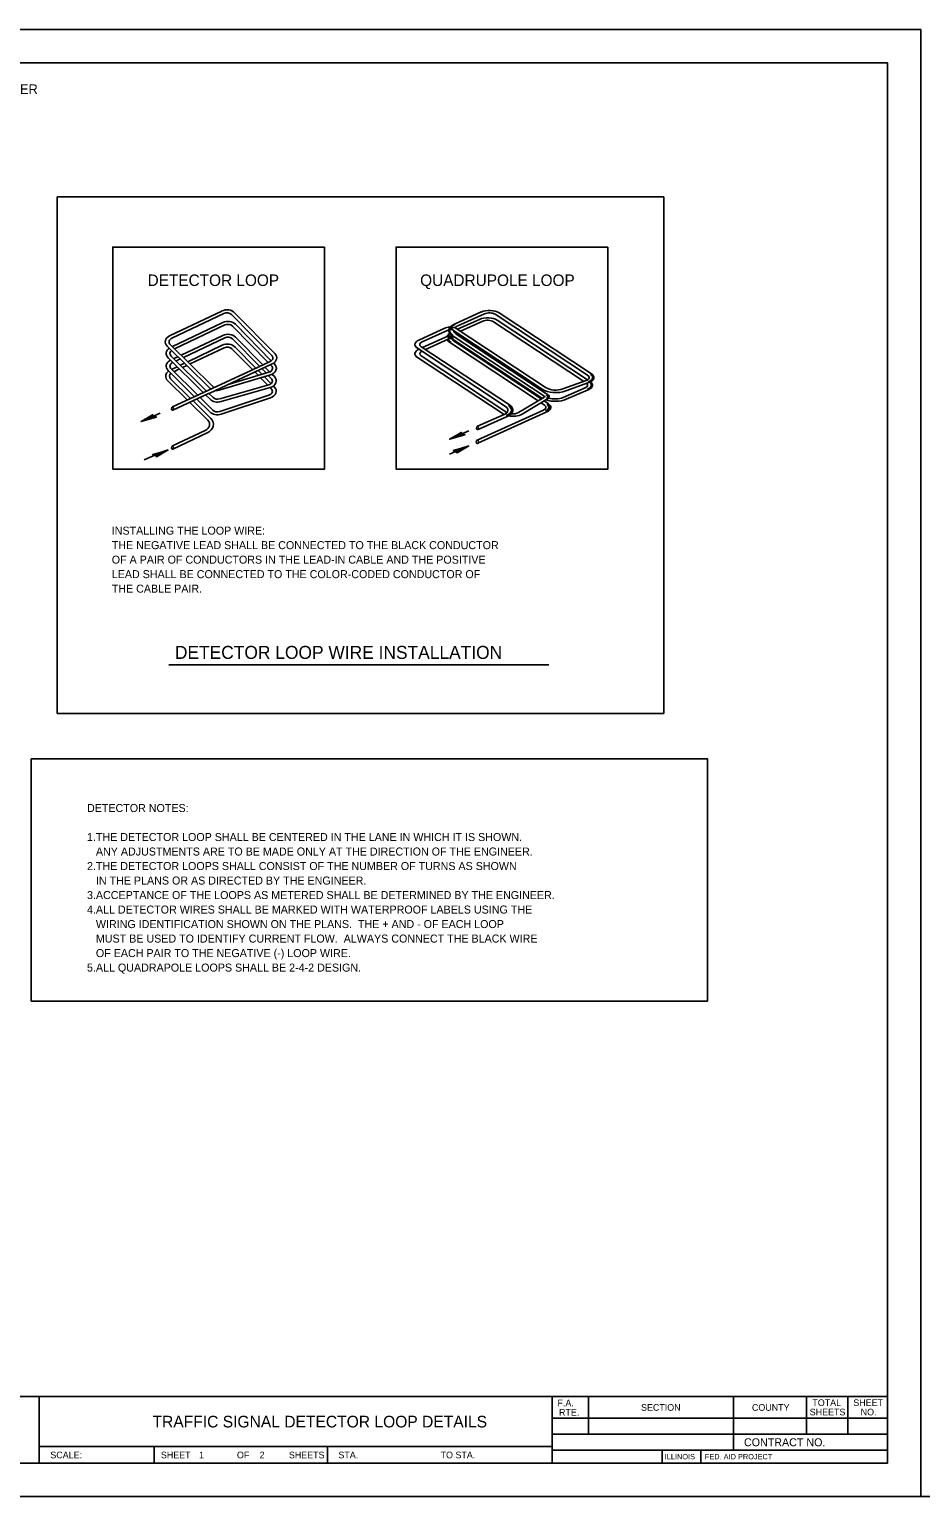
# Model space of a CAD drawing. Extents: x 1709823 to 1716999, y 1398858 to 1402388.
# Drawn here: x 1716051.2 to 1716318.6, y 1401552.1 to 1401992.1 of the extents above; entities that cross this region are included whole.
import ezdxf

# ---------------------------------------------------------------- set-up
doc = ezdxf.new("R2010")
doc.units = 0
for name, color, linetype in [('Design_EX_Roadway Dimensions', 7, 'Continuous'), ('Design_EX_Roadway Notes', 7, 'Continuous'), ('Level 48', 7, 'Continuous'), ('Sheets_50 Reference Boundary', 7, 'Continuous'), ('Sheets_General Details', 7, 'Continuous'), ('Sheets_Printer Plotting Border', 7, 'Continuous'), ('Signals_EX_Detector Loop', 7, 'Continuous')]:
    doc.layers.add(name, color=color, linetype=linetype)

msp = doc.modelspace()

# ---------------------------------------------------------------- linework, layer by layer
at = {"layer": 'Design_EX_Roadway Dimensions'}
for p, q in [((1716090.43, 1401877.03), (1716084.71, 1401874.52)), ((1716183.02, 1401871.71), (1716177.29, 1401869.2)), ((1716183.02, 1401867.2), (1716177.29, 1401864.69)), ((1716091.39, 1401865.52), (1716085.66, 1401863.01))]:
    msp.add_line(p, q, dxfattribs=at)
for points in [[(1716088.63, 1401876.18), (1716088.16, 1401876.56), (1716086.66, 1401875.65), (1716084.71, 1401874.52), (1716087.14, 1401875.27), (1716089.33, 1401875.88), (1716088.63, 1401876.18), (1716088.23, 1401876.39), (1716086.13, 1401875.14), (1716088.9, 1401875.91), (1716088.24, 1401876.11), (1716087.22, 1401875.6), (1716088.33, 1401875.93)], [(1716181.22, 1401870.86), (1716180.74, 1401871.24), (1716179.25, 1401870.33), (1716177.29, 1401869.2), (1716179.73, 1401869.95), (1716181.91, 1401870.56), (1716181.22, 1401870.86), (1716180.82, 1401871.07), (1716178.72, 1401869.82), (1716181.48, 1401870.59), (1716180.82, 1401870.79), (1716179.81, 1401870.28), (1716180.91, 1401870.61)], [(1716179.09, 1401865.54), (1716179.57, 1401865.16), (1716181.06, 1401866.06), (1716183.02, 1401867.2), (1716180.58, 1401866.44), (1716178.4, 1401865.84), (1716179.09, 1401865.54), (1716179.5, 1401865.32), (1716181.6, 1401866.57), (1716178.83, 1401865.81), (1716179.49, 1401865.6), (1716180.5, 1401866.11), (1716179.4, 1401865.78)], [(1716088.93, 1401864.34), (1716089.4, 1401863.96), (1716090.89, 1401864.87), (1716092.85, 1401866), (1716090.41, 1401865.24), (1716088.23, 1401864.64), (1716088.93, 1401864.34), (1716089.33, 1401864.13), (1716091.43, 1401865.38), (1716088.66, 1401864.61), (1716089.32, 1401864.4), (1716090.34, 1401864.92), (1716089.23, 1401864.59)]]:
    msp.add_lwpolyline(points, dxfattribs=at)
at = {"layer": 'Design_EX_Roadway Notes'}
for p, q in [((1716059.51, 1401941.88), (1716241.53, 1401941.88)), ((1716059.51, 1401786.96), (1716059.51, 1401941.88)), ((1716241.53, 1401786.96), (1716241.53, 1401941.88)), ((1716094.17, 1401892.19), (1716094.28, 1401892.25)), ((1716104.99, 1401882.91), (1716105.11, 1401882.96)), ((1716059.51, 1401786.96), (1716241.53, 1401786.96))]:
    msp.add_line(p, q, dxfattribs=at)
at = {"layer": 'Level 48'}
msp.add_lwpolyline([(1715638.63, 1401992.13), (1716318.63, 1401992.13), (1716318.63, 1401552.13), (1715638.63, 1401552.13)], close=True, dxfattribs=at)
at = {"layer": 'Sheets_50 Reference Boundary'}
msp.add_lwpolyline([(1715678.63, 1401982.13), (1716308.63, 1401982.13), (1716308.63, 1401582.13), (1715678.63, 1401582.13)], close=True, dxfattribs=at)
at = {"layer": 'Sheets_General Details'}
for p, q in [((1716318.63, 1401992.13), (1715638.63, 1401992.13)), ((1716318.63, 1401552.13), (1716318.63, 1401992.13)), ((1716318.63, 1401992.13), (1716318.63, 1401552.13)), ((1716093.08, 1401801.55), (1716207.1, 1401801.55)), ((1715678.63, 1401582.13), (1716308.63, 1401582.13)), ((1716054.11, 1401582.13), (1716054.11, 1401562.13)), ((1716208.11, 1401582.13), (1716208.11, 1401562.13)), ((1716218.92, 1401582.13), (1716218.92, 1401570.83)), ((1716262.52, 1401582.13), (1716262.52, 1401566.03)), ((1716284.36, 1401582.13), (1716284.36, 1401570.83)), ((1716296.77, 1401582.13), (1716296.77, 1401570.83)), ((1716208.11, 1401575.63), (1716308.63, 1401575.63)), ((1716208.11, 1401570.83), (1716308.63, 1401570.83)), ((1716054.11, 1401567.13), (1716208.11, 1401567.13)), ((1716088.63, 1401567.13), (1716088.63, 1401562.13)), ((1716140.63, 1401567.13), (1716140.63, 1401562.13)), ((1716208.11, 1401566.03), (1716308.63, 1401566.03)), ((1716241.06, 1401566.03), (1716241.06, 1401562.13)), ((1716252.66, 1401566.03), (1716252.66, 1401562.13)), ((1716318.63, 1401552.13), (1715638.63, 1401552.13)), ((1716998.63, 1401552.13), (1716318.63, 1401552.13))]:
    msp.add_line(p, q, dxfattribs=at)
for points in [[(1715678.63, 1401982.13), (1716308.63, 1401982.13), (1716308.63, 1401562.13), (1715678.63, 1401562.13)], [(1716139.77, 1401926.85), (1716139.77, 1401860.28), (1716076.22, 1401860.28), (1716076.22, 1401926.85)], [(1716224.81, 1401926.85), (1716224.81, 1401860.28), (1716161.26, 1401860.28), (1716161.26, 1401926.85)], [(1716051.77, 1401773.39), (1716051.77, 1401700.74), (1716254.63, 1401700.74), (1716254.63, 1401773.39)]]:
    msp.add_lwpolyline(points, close=True, dxfattribs=at)
at = {"layer": 'Sheets_Printer Plotting Border'}
msp.add_lwpolyline([(1715638.63, 1401552.13), (1716318.63, 1401552.13), (1716318.63, 1401992.13), (1715638.63, 1401992.13)], close=True, dxfattribs=at)
at = {"layer": 'Signals_EX_Detector Loop'}
for p, q in [((1716093.3, 1401900.22), (1716108.96, 1401907.67)), ((1716093.91, 1401899.5), (1716109.57, 1401906.95)), ((1716111.87, 1401906.63), (1716123.93, 1401894.37)), ((1716112.79, 1401907.14), (1716124.85, 1401894.88)), ((1716178.74, 1401903.75), (1716186.77, 1401907.38)), ((1716179.72, 1401903.21), (1716187.75, 1401906.83)), ((1716190.96, 1401906.68), (1716218.71, 1401888.38)), ((1716192.12, 1401907.13), (1716219.86, 1401888.82)), ((1716192.12, 1401907.13), (1716219.86, 1401888.82)), ((1716094, 1401896.97), (1716109.21, 1401904.22)), ((1716094.78, 1401896.33), (1716109.83, 1401903.49)), ((1716112.12, 1401903.17), (1716122.86, 1401892.27)), ((1716113.05, 1401903.68), (1716123.78, 1401892.77)), ((1716176.11, 1401902.59), (1716168.07, 1401898.96)), ((1716177.08, 1401902.04), (1716169.05, 1401898.42)), ((1716205.08, 1401884.22), (1716178.15, 1401901.99)), ((1716206.24, 1401884.66), (1716179.31, 1401902.43)), ((1716179.69, 1401902.18), (1716186.25, 1401905.15)), ((1716180.55, 1401901.59), (1716187.23, 1401904.61)), ((1716190.43, 1401904.46), (1716217.51, 1401886.59)), ((1716191.6, 1401904.9), (1716218.68, 1401887.03)), ((1716106.05, 1401885.2), (1716093.47, 1401897.64)), ((1716096.74, 1401894.43), (1716109.21, 1401900.37)), ((1716097.42, 1401893.74), (1716109.83, 1401899.65)), ((1716098.75, 1401892.47), (1716109.09, 1401897.39)), ((1716112.12, 1401899.33), (1716120.24, 1401891.08)), ((1716113.05, 1401899.83), (1716121.24, 1401891.51)), ((1716176.11, 1401899.84), (1716169.15, 1401896.69)), ((1716177.08, 1401899.3), (1716170.04, 1401896.11)), ((1716203.82, 1401880.72), (1716177.56, 1401898.09)), ((1716205.55, 1401882.23), (1716178.1, 1401900.31)), ((1716204.9, 1401881.59), (1716178.15, 1401899.24)), ((1716204.74, 1401881.32), (1716178.73, 1401898.53)), ((1716179.19, 1401900.98), (1716179.5, 1401901.12)), ((1716206.71, 1401882.67), (1716179.26, 1401900.75)), ((1716105.14, 1401884.69), (1716092.56, 1401897.12)), ((1716103.39, 1401883.21), (1716092.81, 1401893.66)), ((1716104.37, 1401883.66), (1716093.72, 1401894.17)), ((1716094.55, 1401893.39), (1716095.76, 1401893.97)), ((1716095.15, 1401892.66), (1716096.44, 1401893.28)), ((1716099.43, 1401891.78), (1716109.7, 1401896.67)), ((1716112, 1401896.35), (1716118.16, 1401890.08)), ((1716112.92, 1401896.86), (1716119.12, 1401890.55)), ((1716167.62, 1401896.5), (1716194.09, 1401879.07)), ((1716167.62, 1401893.75), (1716193.34, 1401876.8)), ((1716168.77, 1401896.94), (1716195.25, 1401879.5)), ((1716168.77, 1401894.19), (1716194.51, 1401877.25)), ((1716100.76, 1401881.96), (1716092.81, 1401889.81)), ((1716101.73, 1401882.43), (1716093.72, 1401890.33)), ((1716093.86, 1401890.15), (1716095.52, 1401890.93)), ((1716118.2, 1401890.07), (1716094.13, 1401878.9)), ((1716094.54, 1401889.45), (1716096.27, 1401890.28)), ((1716096.5, 1401891.4), (1716097.79, 1401892.01)), ((1716097.18, 1401890.71), (1716098.45, 1401891.32)), ((1716124.06, 1401891.79), (1716105.11, 1401882.96)), ((1716123.52, 1401888.52), (1716108.48, 1401884)), ((1716123.09, 1401889.32), (1716110.85, 1401885.63)), ((1716123.46, 1401892.52), (1716118.2, 1401890.07)), ((1716118.84, 1401889.39), (1716119.84, 1401888.38)), ((1716119.83, 1401889.83), (1716120.96, 1401888.68)), ((1716120.91, 1401890.4), (1716122.21, 1401889.08)), ((1716121.9, 1401890.83), (1716123.27, 1401889.44)), ((1716123.54, 1401891.57), (1716123.83, 1401891.28)), ((1716123.97, 1401888.73), (1716124.71, 1401887.98)), ((1716124.47, 1401892.07), (1716124.75, 1401891.79)), ((1716098.61, 1401880.98), (1716092.68, 1401886.84)), ((1716099.59, 1401881.42), (1716093.59, 1401887.35)), ((1716123.02, 1401885.51), (1716108.31, 1401881.3)), ((1716123.43, 1401884.71), (1716108.71, 1401880.5)), ((1716120.54, 1401887.66), (1716122.71, 1401885.46)), ((1716121.65, 1401887.98), (1716123.7, 1401885.89)), ((1716122.9, 1401888.37), (1716123.79, 1401887.47)), ((1716123.42, 1401884.74), (1716123.77, 1401884.38)), ((1716124.37, 1401885.21), (1716124.7, 1401884.89)), ((1716218.25, 1401886.83), (1716211.29, 1401884.29)), ((1716217.96, 1401884.59), (1716211.34, 1401881.75)), ((1716219.11, 1401886.24), (1716212.15, 1401883.7)), ((1716218.91, 1401884.04), (1716212.29, 1401881.2)), ((1716219.11, 1401886.24), (1716219.09, 1401886.24)), ((1716104.99, 1401882.91), (1716094.27, 1401877.91)), ((1716104.71, 1401874.96), (1716099.33, 1401880.27)), ((1716105.62, 1401875.48), (1716100.31, 1401880.72)), ((1716105.35, 1401877.43), (1716101.45, 1401881.28)), ((1716106.26, 1401877.95), (1716102.42, 1401881.74)), ((1716105.42, 1401881.2), (1716104.09, 1401882.52)), ((1716106.33, 1401881.72), (1716105.07, 1401882.96)), ((1716123.09, 1401882.44), (1716108.32, 1401877.55)), ((1716123.55, 1401881.65), (1716108.78, 1401876.76)), ((1716197.93, 1401877.21), (1716205.53, 1401881.78)), ((1716199.05, 1401876.74), (1716206.65, 1401881.31)), ((1716205.78, 1401879.43), (1716204.72, 1401880.13)), ((1716206.94, 1401879.87), (1716205.63, 1401880.73)), ((1716185.54, 1401868.96), (1716205.51, 1401877.96)), ((1716193.62, 1401876.61), (1716185.63, 1401873.11)), ((1716185.77, 1401868), (1716206.49, 1401877.43)), ((1716194.59, 1401876.07), (1716185.84, 1401872.13)), ((1716094.12, 1401867.2), (1716103.96, 1401871.85)), ((1716094.28, 1401866.2), (1716104.57, 1401871.13))]:
    msp.add_line(p, q, dxfattribs=at)
for centre, major_axis, ratio, start_param, end_param in [((1716110.49, 1401905.87), (-2.86, 0), 0.75, 3.777394, 5.277878), ((1716110.49, 1401905.87), (-1.71, 0), 0.75, 3.777394, 5.277878), ((1716189.22, 1401906.02), (-3.64, 0), 0.5, 3.789967, 5.447306), ((1716189.22, 1401906.02), (-2.19, 0), 0.5, 3.789967, 5.447306), ((1716110.75, 1401902.41), (-2.86, 0), 0.75, 3.777394, 5.277907), ((1716110.75, 1401902.41), (-1.71, 0), 0.75, 3.777394, 5.277907), ((1716177.57, 1401901.77), (-2.19, 0), 0.5, 3.789992, 5.447295), ((1716177.57, 1401901.77), (-1.03, 0), 0.572995, 3.789992, 5.447295), ((1716182.16, 1401901.85), (5.1, 0), 0.5, 3.061165, 3.79091), ((1716177.57, 1401901.77), (-0.729, 0), 0.5, 3.789992, 5.447295), ((1716182.16, 1401901.85), (4.87, 0), 0.487932, 3.061165, 3.79091), ((1716182.16, 1401901.85), (5.1, 0), 0.499958, 2.305742, 2.724872), ((1716182.16, 1401901.85), (4.99, 0), 0.494664, 2.305742, 2.724872), ((1716182.16, 1401901.85), (4.94, 0), 0.4919, 2.305742, 2.724872), ((1716182.16, 1401901.85), (3.64, 0), 0.5, 3.190872, 3.79091), ((1716182.16, 1401901.85), (3.64, 0), 0.5, 2.305742, 2.686663), ((1716188.69, 1401903.8), (-3.64, 0), 0.5, 3.789974, 5.447344), ((1716188.69, 1401903.8), (-2.19, 0), 0.5, 3.789974, 5.447344), ((1716094.83, 1401898.41), (2.86, 0), 0.75, 2.136307, 3.790886), ((1716094.83, 1401898.41), (1.71, 0), 0.75, 2.136307, 3.790886), ((1716110.62, 1401895.58), (-2.86, 0), 0.75, 3.777394, 5.277878), ((1716110.75, 1401898.56), (-2.86, 0), 0.75, 3.777394, 5.277878), ((1716110.75, 1401898.56), (-1.71, 0), 0.75, 3.777394, 5.277878), ((1716170.52, 1401897.6), (-3.64, 0), 0.5, 5.447344, 6.932483), ((1716170.52, 1401897.6), (-2.19, 0), 0.5, 5.447344, 6.932483), ((1716177.57, 1401899.03), (-2.19, 0), 0.5, 4.215024, 5.447295), ((1716181.63, 1401899.63), (5.1, 0), 0.5, 2.567054, 2.979189), ((1716181.63, 1401899.63), (5.1, 0), 0.5, 3.356181, 3.788938), ((1716181.63, 1401899.63), (4.91, 0), 0.490385, 2.567054, 2.979189), ((1716181.63, 1401899.63), (4.96, 0), 0.492878, 3.356181, 3.788938), ((1716177.57, 1401899.03), (-1.15, 0), 0.59099, 3.789958, 5.447295), ((1716181.63, 1401899.63), (4.92, 0), 0.490565, 3.356181, 3.788938), ((1716177.57, 1401899.03), (-1.04, 0), 0.575649, 3.789958, 5.447295), ((1716177.57, 1401899.03), (-0.992, 0), 0.56642, 3.789958, 5.447295), ((1716181.63, 1401899.63), (4.84, 0), 0.486399, 3.356181, 3.788938), ((1716181.63, 1401899.63), (4.83, 0), 0.486079, 3.356181, 3.788938), ((1716177.57, 1401899.03), (-0.729, 0), 0.5, 3.789958, 5.447295), ((1716181.63, 1401899.63), (3.64, 0), 0.5, 3.312102, 3.788938), ((1716181.63, 1401899.63), (3.64, 0), 0.5, 2.789885, 2.886412), ((1716181.63, 1401899.63), (3.64, 0), 0.5, 2.305775, 2.363076), ((1716095.09, 1401894.95), (2.86, 0), 0.75, 2.285879, 3.790905), ((1716095.09, 1401891.11), (2.86, 0), 0.75, 2.136307, 3.790886), ((1716095.09, 1401894.95), (1.71, 0), 0.75, 2.317544, 3.790905), ((1716110.62, 1401895.58), (-1.71, 0), 0.75, 3.777394, 5.277878), ((1716122.55, 1401893.61), (-1.71, 0), 0.75, 2.126741, 3.777387), ((1716122.55, 1401893.61), (-2.86, 0), 0.75, 2.126741, 3.777387), ((1716170.52, 1401894.85), (3.64, 0), 0.5, 2.305751, 3.79089), ((1716170.52, 1401894.85), (2.19, 0), 0.5, 2.367247, 3.79089), ((1716094.96, 1401888.13), (2.86, 0), 0.75, 2.348776, 3.790861), ((1716094.96, 1401888.13), (1.71, 0), 0.75, 2.414636, 3.790861), ((1716095.09, 1401891.11), (1.71, 0), 0.75, 2.136307, 3.790886), ((1716122.45, 1401890.51), (-1.71, 0), 0.75, 1.952668, 3.777387), ((1716122.45, 1401890.51), (-2.86, 0), 0.75, 1.952668, 3.777387), ((1716216.96, 1401887.71), (3.29, 0), 0.473183, 5.343172, 6.931558), ((1716216.96, 1401887.71), (3.29, 0), 0.473183, 5.343172, 6.931558), ((1716216.96, 1401887.71), (3.44, 0), 0.485562, 5.343172, 6.931558), ((1716216.96, 1401887.71), (3.64, 0), 0.5, 5.343172, 6.931558), ((1716107.41, 1401885.98), (2.86, 0), 0.75, 3.790884, 4.080255), ((1716107.41, 1401885.98), (1.71, 0), 0.75, 3.790884, 4.36592), ((1716122.41, 1401886.71), (-1.71, 0), 0.75, 1.935078, 3.777387), ((1716122.4, 1401883.61), (-1.71, 0), 0.75, 1.986269, 3.777387), ((1716122.41, 1401886.71), (-2.86, 0), 0.75, 1.935078, 3.777387), ((1716122.4, 1401883.61), (-2.86, 0), 0.75, 1.986269, 3.777387), ((1716209.14, 1401885.76), (5.1, 0), 0.5, 3.789979, 5.343095), ((1716209.14, 1401885.76), (3.64, 0), 0.5, 3.789979, 5.343095), ((1716216.54, 1401885.42), (-2.19, 0), 0.5, 2.280273, 3.709787), ((1716216.96, 1401887.71), (2.19, 0), 0.5, 5.343172, 6.931558), ((1716216.54, 1401885.42), (-3.28, 0), 0.472451, 2.280273, 3.749466), ((1716216.54, 1401885.42), (-3.28, 0), 0.472451, 2.280273, 3.749466), ((1716216.54, 1401885.42), (-3.44, 0), 0.485477, 2.280273, 3.749466), ((1716216.54, 1401885.42), (-3.64, 0), 0.5, 2.280273, 3.749466), ((1716107.69, 1401882.5), (2.86, 0), 0.75, 3.790884, 5.076641), ((1716107.69, 1401882.5), (1.71, 0), 0.75, 3.790884, 5.076641), ((1716107.41, 1401885.98), (2.86, 0), 0.75, 4.576538, 5.094281), ((1716208.97, 1401883.13), (5.1, 0), 0.5, 3.789966, 3.833523), ((1716204.97, 1401882.01), (-0.729, 0), 0.5, 2.447676, 3.790906), ((1716208.97, 1401883.13), (3.64, 0), 0.5, 3.789966, 3.813571), ((1716208.97, 1401883.13), (5.1, 0), 0.5, 4.122702, 5.421867), ((1716204.03, 1401878.77), (-3.12, 0), 0.45764, 2.309851, 3.788933), ((1716204.03, 1401878.77), (-3.32, 0), 0.475314, 2.309851, 3.788933), ((1716204.97, 1401882.01), (-1.83, 0), 0.4509, 2.447676, 3.790906), ((1716204.03, 1401878.77), (-3.5, 0), 0.489404, 2.309851, 3.788933), ((1716204.97, 1401882.01), (-1.98, 0), 0.473948, 2.447676, 3.790906), ((1716204.03, 1401878.77), (-3.64, 0), 0.5, 2.309851, 3.788933), ((1716204.97, 1401882.01), (-2.19, 0), 0.5, 2.447676, 3.790906), ((1716208.97, 1401883.13), (3.64, 0), 0.5, 4.134984, 5.421867), ((1716102.43, 1401873.66), (-4, 0), 0.75, 2.136336, 3.790884), ((1716107.62, 1401878.72), (2.86, 0), 0.75, 3.790884, 5.127858), ((1716107.62, 1401878.72), (1.71, 0), 0.75, 3.790884, 5.127858), ((1716196.25, 1401877.91), (3.64, 0), 0.5, 3.790906, 3.914339), ((1716191.18, 1401877.96), (-3.64, 0), 0.5, 2.301856, 3.790906), ((1716191.18, 1401877.96), (-4.69, 0), 0.478315, 2.301856, 3.790906), ((1716191.18, 1401877.96), (-4.78, 0), 0.48322, 2.301856, 3.790906), ((1716191.18, 1401877.96), (-5.1, 0), 0.5, 2.301856, 3.790906), ((1716196.25, 1401877.91), (3.64, 0), 0.5, 4.330168, 5.589308), ((1716196.25, 1401877.91), (2.19, 0), 0.5, 4.498299, 5.589308), ((1716204.03, 1401878.77), (-2.19, 0), 0.5, 2.309851, 3.788933), ((1716204.03, 1401878.77), (-3.03, 0), 0.449838, 2.309851, 3.788933), ((1716102.43, 1401873.66), (-2.86, 0), 0.75, 2.136336, 3.790884)]:
    msp.add_ellipse(centre, major_axis=major_axis, ratio=ratio, start_param=start_param, end_param=end_param, dxfattribs=at)
for centre in [(1716094.15, 1401878.38), (1716185.66, 1401872.57), (1716094.16, 1401866.68), (1716185.61, 1401868.43)]:
    msp.add_ellipse(centre, major_axis=(0, 0.507), ratio=0.664414, dxfattribs=at)

# ---------------------------------------------------------------- texts
at = {"layer": 'Design_EX_Roadway Notes'}
for s, height, p in [('DETECTOR LOOP', 3.4485, (1716086.68, 1401915.17)), ('QUADRUPOLE LOOP', 3.4485, (1716168.46, 1401915.17)), ('INSTALLING THE LOOP WIRE: ', 2.4, (1716075.93, 1401840.61)), ('THE NEGATIVE LEAD SHALL BE CONNECTED TO THE BLACK CONDUCTOR', 2.4, (1716075.93, 1401836.26)), ('OF A PAIR OF CONDUCTORS IN THE LEAD-IN CABLE AND THE POSITIVE', 2.4, (1716075.93, 1401831.91)), ('LEAD SHALL BE CONNECTED TO THE COLOR-CODED CONDUCTOR OF', 2.4, (1716075.93, 1401827.56)), ('THE CABLE PAIR.', 2.4, (1716075.93, 1401823.21)), ('DETECTOR NOTES:', 2.4, (1716068.5, 1401757.43)), ('1.THE DETECTOR LOOP SHALL BE CENTERED IN THE LANE IN WHICH IT IS SHOWN.', 2.4, (1716068.5, 1401748.73)), ('   ANY ADJUSTMENTS ARE TO BE MADE ONLY AT THE DIRECTION OF THE ENGINEER.', 2.4, (1716068.5, 1401744.38)), ('2.THE DETECTOR LOOPS SHALL CONSIST OF THE NUMBER OF TURNS AS SHOWN', 2.4, (1716068.5, 1401740.03)), ('   IN THE PLANS OR AS DIRECTED BY THE ENGINEER.', 2.4, (1716068.5, 1401735.68)), ('3.ACCEPTANCE OF THE LOOPS AS METERED SHALL BE DETERMINED BY THE ENGINEER.', 2.4, (1716068.5, 1401731.33)), ('4.ALL DETECTOR WIRES SHALL BE MARKED WITH WATERPROOF LABELS USING THE', 2.4, (1716068.5, 1401726.98)), ('   WIRING IDENTIFICATION SHOWN ON THE PLANS.  THE + AND - OF EACH LOOP', 2.4, (1716068.5, 1401722.63)), ('   MUST BE USED TO IDENTIFY CURRENT FLOW.  ALWAYS CONNECT THE BLACK WIRE', 2.4, (1716068.5, 1401718.28)), ('   OF EACH PAIR TO THE NEGATIVE (-) LOOP WIRE.', 2.4, (1716068.5, 1401713.93)), ('5.ALL QUADRAPOLE LOOPS SHALL BE 2-4-2 DESIGN.', 2.4, (1716068.5, 1401709.58))]:
    msp.add_text(s, height=height, dxfattribs=at).set_placement(p)
at = {"layer": 'Sheets_General Details'}
for s, height, p in [('READING @ CONTROLLER', 2.8575, (1716004.2, 1401972.77)), ('DETECTOR LOOP WIRE INSTALLATION', 3.8985, (1716094.87, 1401803.35)), ('F.A.  ', 2, (1716209.66, 1401579.23)), ('TOTAL', 2, (1716286.13, 1401579.3)), ('SHEET', 2, (1716298.42, 1401579.3)), ('TRAFFIC SIGNAL DETECTOR LOOP DETAILS', 3.5, (1716088.16, 1401572.88)), ('RTE.', 2, (1716210.12, 1401576.43)), ('SECTION', 2, (1716234.72, 1401577.88)), ('COUNTY', 2, (1716268, 1401577.88)), ('SHEETS', 2, (1716285.34, 1401576.5)), ('NO.', 2, (1716300.62, 1401576.5)), ('CONTRACT NO.      ', 2.4, (1716265.62, 1401567.23)), ('SCALE:          ', 2, (1716057.5, 1401563.63)), ('SHEET', 2, (1716090.67, 1401563.63)), (' 1 ', 2, (1716101.4, 1401563.63)), ('OF', 2, (1716113.49, 1401563.63)), ('2  ', 2, (1716120.3, 1401563.63)), ('SHEETS', 2, (1716129.07, 1401563.63)), ('STA.', 2, (1716143.93, 1401563.63)), ('TO STA.', 2, (1716174.59, 1401563.63)), ('ILLINOIS', 1.6, (1716241.84, 1401563.32)), ('FED. AID PROJECT', 1.6, (1716253.87, 1401563.32))]:
    msp.add_text(s, height=height, dxfattribs=at).set_placement(p)

doc.saveas('drawing.dxf')
